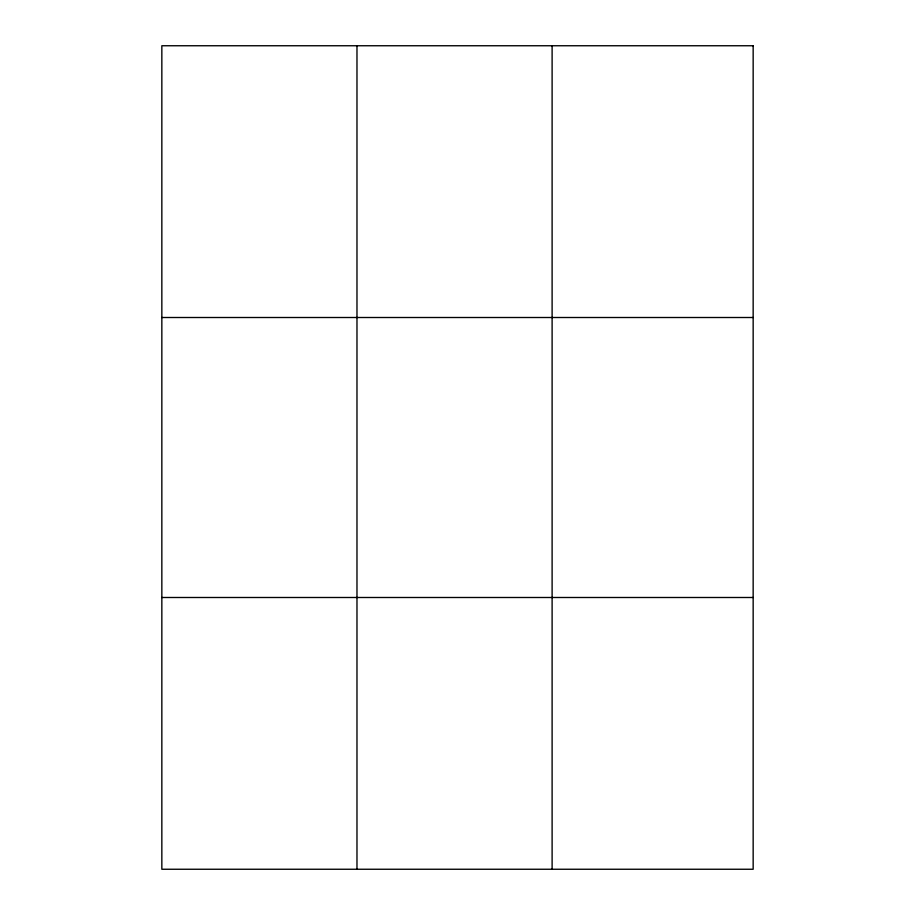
<?xml version="1.0" encoding="UTF-8"?>
<svg xmlns="http://www.w3.org/2000/svg" width="915" height="915" viewBox="0 0 915 915"><rect width="100%" height="100%" fill="white"/><g stroke="black" fill="none" stroke-linecap="round" stroke-linejoin="round"><path stroke-width="1.37" d="M356.976 869.25L356.976 45.75M552.111 869.25L552.111 45.75M161.841 317.505L753.159 317.505M161.841 597.495L753.159 597.495M753.159 45.75L753.159 869.25L161.841 869.25L161.841 45.75L753.159 45.75"/></g></svg>
